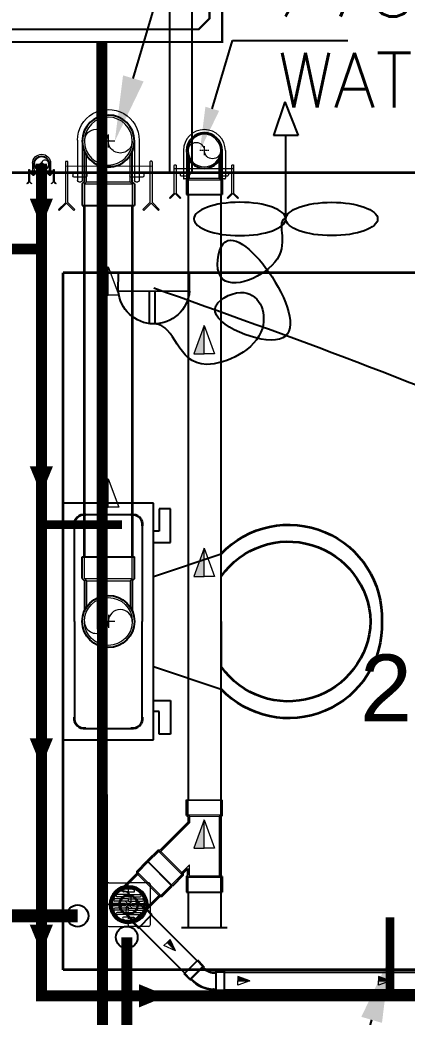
# Model space of a CAD drawing. Extents: x 3550807 to 4078732, y -628171 to -515859.
# Drawn here: x 3662150 to 3663039, y -592914 to -590626 of the extents above; entities that cross this region are included whole.
import ezdxf
from ezdxf import colors
from ezdxf.entities.mleader import LeaderData, LeaderLine
from ezdxf.math import Vec2, Vec3

# ---------------------------------------------------------------- set-up
doc = ezdxf.new("R2010")
doc.units = 0
doc.header["$LTSCALE"] = 6
doc.header["$MEASUREMENT"] = 0
doc.linetypes.add('AI9-LType1', pattern=[1.875, 1.25, -0.625])
doc.linetypes.add('CENTER2', pattern=[1.125, 0.75, -0.125, 0.125, -0.125])
doc.layers.get('0').update_dxf_attribs({"linetype": 'CONTINUOUS'})
for name, color, linetype, lineweight in [('22-FTfix', 8, 'CONTINUOUS', 9), ('HTL-AC UNIT', 5, 'CONTINUOUS', 25), ('PHE-SP', 1, 'CONTINUOUS', 0), ('PL-CLAMP', 211, 'CONTINUOUS', 13), ('PL-SOFT  WATER SUPPLY PIPE', 162, 'CONTINUOUS', 9), ('PL-WATER PIPE CLAMP', 6, 'CONTINUOUS', 9), ('PL-WATER PIPING', 1, 'CONTINUOUS', 9), ('WALL', 10, 'CONTINUOUS', 35), ('WALL LINE', 7, 'CONTINUOUS', 35)]:
    doc.layers.add(name, color=color, linetype=linetype, lineweight=lineweight)
for name, color, linetype in [('DIM', 7, 'CONTINUOUS'), ('ELE-EXHAUST FAN', 10, 'CONTINUOUS'), ('MEP_HVAC_COPPER_PIPE', 5, 'CONTINUOUS'), ('MEP_HVAC_DRAIN_PIPE', 7, 'CONTINUOUS'), ('phe-text', 1, 'CONTINUOUS'), ('PL- WASTE PIPE', 6, 'CONTINUOUS'), ('PL-SOIL PIPE', 1, 'CONTINUOUS')]:
    doc.layers.add(name, color=color, linetype=linetype)
doc.layers.add('ELE-LIGHTING WIRING', color=7, linetype='CONTINUOUS', true_color=0x63d7b6)
doc.styles.add('ARIAL', font='arial.ttf')
doc.styles.add('ROMANS', font='romans.shx')
doc.styles.get("Standard").update_dxf_attribs({"font": 'SIMPLEX'})
doc.dimstyles.new('AC DIM', dxfattribs={"dimtxt": 200, "dimasz": 200, "dimexe": 0.18, "dimexo": 50, "dimgap": 50, "dimtad": 1, "dimdec": 0, "dimzin": 12, "dimdsep": 46, "dimtxsty": 'ROMANS', "dimcen": 0, "dimclrt": 7, "dimadec": 0, "dimazin": 0, "dimtfac": 1, "dimtdec": 0, "dimtix": 1, "dimtofl": 0, "dimtmove": 0, "dimatfit": 3, "dimfxl": 0, "dimtolj": 1, "dimtzin": 12, "dimarcsym": 0})

# ---------------------------------------------------------------- blocks, each defined once
blk = doc.blocks.new('rhej')
at = {"color": 8, "lineweight": 25}
for p, q in [((310.4, 279.4), (310.4, -263.7)), ((517.3, 279.4), (310.4, 279.4)), ((517.3, 7.8), (517.3, 279.4)), ((271.6, 188.9), (271.6, 266.4)), ((271.6, 266.4), (297.5, 266.4)), ((297.5, 266.4), (297.5, 214.7)), ((465.6, 253.5), (362.2, 253.5)), ((297.5, 214.7), (310.4, 214.7)), ((336.3, 227.7), (336.3, 7.8)), ((491.5, 7.8), (491.5, 227.7)), ((310.4, 188.9), (271.6, 188.9)), ((310.4, 111.3), (155.3, 163)), ((155.3, 7.8), (155.3, 111.3)), ((155.3, 7.8), (155.3, -95.6)), ((336.3, -212), (336.3, 7.8)), ((491.5, 7.8), (491.5, -212)), ((517.3, -263.7), (517.3, 7.8)), ((310.4, -95.6), (155.3, -147.3)), ((271.6, -173.2), (271.6, -250.8)), ((310.4, -173.2), (271.6, -173.2)), ((297.5, -250.8), (297.5, -199.1)), ((297.5, -199.1), (310.4, -199.1)), ((271.6, -250.8), (297.5, -250.8)), ((465.6, -237.9), (362.2, -237.9)), ((310.4, -263.7), (517.3, -263.7))]:
    blk.add_line(p, q, dxfattribs=at)
at = {"color": 8, "extrusion": (0, 0, -1)}
for centre, major_axis, start_param, end_param in [((358.9, 230.9), (-16.2, -16.2), 0.643501, 2.498091), ((468.8, 230.9), (16.2, -16.2), 3.785094, 5.639684), ((0, 15.7), (151.4, -151.4), 2.319632, 4.738539), ((0.9, 2.3), (-133.6, -133.6), 0.814663, 3.31238), ((0, 0), (-151.4, -151.4), 4.686239, 7.105146), ((0.9, 13.4), (-133.6, -133.6), 4.541602, 7.039318), ((358.9, -215.2), (-16.2, -16.2), -0.927295, 0.927295), ((468.8, -215.2), (16.2, -16.2), 5.35589, 7.21048)]:
    blk.add_ellipse(centre, major_axis=major_axis, ratio=1, start_param=start_param, end_param=end_param, dxfattribs=at)
blk = doc.blocks.new('A$C44D17E71')
at = {"layer": 'ELE-EXHAUST FAN', "color": 1}
for p, q in [((-13.3, 0.72), (-9.75, 2.1)), ((-9.75, 2.1), (-9.75, -0.48)), ((-13.3, 0.72), (-9.75, -0.48)), ((-0.97, 0.81), (-9.75, 0.81)), ((6.62, -9.32), (4.71, -9.31)), ((4.71, -9.31), (4.71, -16.8)), ((6.59, -16.81), (6.62, -9.32)), ((6.61, -12.95), (10.07, -12.97)), ((6.61, -13.55), (10.06, -13.57)), ((6.59, -16.81), (4.71, -16.8))]:
    blk.add_line(p, q, dxfattribs=at)
blk.add_ellipse((-0.97, 5.64), major_axis=(0, -4.83), ratio=0.36355, dxfattribs=at)
at = {"layer": 'ELE-EXHAUST FAN', "color": 1, "extrusion": (0, 0, -1)}
blk.add_ellipse((-0.97, -4.02), major_axis=(0, 4.83), ratio=0.36355, dxfattribs=at)
blk.add_ellipse((6.31, -13.06), major_axis=(0.02, 3.76), ratio=1, start_param=0.079283, end_param=3.06231, dxfattribs=at)
at = {"layer": 'ELE-EXHAUST FAN', "color": 1}
blk.add_open_spline([(-1.04, 0.81), (-0.79, -0.3), (3.44, 2.5), (7.59, -7.04), (-0.96, -5.98), (5.22, 0.41), (14.27, 3.09), (9.16, -9.39), (5.43, -2.53), (11.73, 0.02), (16.82, -10.79), (10.14, -10.71), (10.07, -12.97)], degree=3, knots=[0, 0, 0, 0, 6.261699, 12.352893, 15.787239, 21.858742, 28.752755, 35.678217, 39.225495, 45.354107, 53.693878, 67.421453, 67.421453, 67.421453, 67.421453], dxfattribs=at)
blk = doc.blocks.new('clamp')
at = {"layer": 'PL-CLAMP'}
for p, q in [((156.2, 205.8), (161.2, 205.8)), ((163.2, 185.7), (163.2, 203.8)), ((105.4, 198.4), (168.6, 198.4)), ((105.4, 191.1), (168.6, 191.1)), ((170.6, 196.4), (170.6, 193.1)), ((156.2, 183.7), (161.2, 183.7)), ((105.4, 109.4), (168.6, 109.4)), ((156.2, 116.8), (161.2, 116.8)), ((163.2, 96.7), (163.2, 114.8)), ((105.4, 102), (168.6, 102)), ((156.2, 94.7), (161.2, 94.7)), ((170.6, 107.4), (170.6, 104))]:
    blk.add_line(p, q, dxfattribs=at)
for points in [[(138.4, 216.5, -0.414214), (139.4, 217.5), (203.1, 217.5), (214, 228.4), (215.4, 227), (203.9, 215.5), (215.3, 204), (213.9, 202.6), (203, 213.5), (139.4, 213.5, -0.414214), (138.4, 214.5), (138.4, 216.5)], [(138.4, 84.3, -0.414214), (139.4, 85.3), (203.1, 85.3), (214, 96.3), (215.4, 94.9), (203.9, 83.3), (215.3, 71.9), (213.9, 70.5), (203, 81.3), (139.4, 81.3, -0.414214), (138.4, 82.3), (138.4, 84.3)]]:
    blk.add_lwpolyline(points, format="xyb", dxfattribs=at)
for points in [[(146.2, 81.3), (146.2, 217.5)], [(156.2, 81.3), (156.2, 217.5)]]:
    blk.add_lwpolyline(points, dxfattribs=at)
for centre, radius, start, end in [((161.2, 203.8), 2, 0, 90), ((105.4, 150.2), 48.2, 90, 270), ((168.6, 196.4), 2, 0, 90), ((168.6, 193.1), 2, 270, 0), ((161.2, 185.7), 2, 270, 0), ((161.2, 114.8), 2, 0, 90), ((168.6, 107.4), 2, 0, 90), ((161.2, 96.7), 2, 270, 0), ((168.6, 104), 2, 270, 0)]:
    blk.add_arc(centre, radius, start, end, dxfattribs=at)
blk = doc.blocks.new('RISER UP 100')
at = {"color": 0, "linetype": 'Continuous'}
for p, q in [((-98.5, 60), (-148.5, 60)), ((-148.5, -60), (-148.5, 60)), ((-98.5, 60), (-93.5, 55)), ((-93.5, 55), (-24, 55)), ((-98.5, -60), (-148.5, -60)), ((-98.5, -60), (-93.5, -55)), ((-93.5, -55), (-24, -55))]:
    blk.add_line(p, q, dxfattribs=at)
at = {"color": 8, "linetype": 'Continuous', "lineweight": 0, "ltscale": 0.005}
for p, q in [((-98.5, 55), (-148.5, 55)), ((-98.5, -55), (-98.5, 55)), ((-98.5, 55), (-93.5, 50)), ((-93.5, -50), (-93.5, 50)), ((-93.5, 50), (-33.2, 50)), ((-98.5, -55), (-148.5, -55)), ((-98.5, -55), (-93.5, -50)), ((-93.5, -50), (-33.2, -50))]:
    blk.add_line(p, q, dxfattribs=at)
at = {"color": 8, "linetype": 'CENTER2', "lineweight": 0}
for p, q in [((-15, 0), (15, 0)), ((0, 15), (0, -15))]:
    blk.add_line(p, q, dxfattribs=at)
at = {"color": 0, "linetype": 'Continuous'}
blk.add_circle((0, 0), 60, dxfattribs=at)
at = {"color": 8, "linetype": 'Continuous', "lineweight": 0, "ltscale": 0.005}
blk.add_circle((0, 0), 55, dxfattribs=at)
at = {"color": 8, "linetype": 'Continuous', "lineweight": 0}
for centre, start, end in [((0, 27.5), 90, 270), ((0, -27.5), 270, 90)]:
    blk.add_arc(centre, 27.5, start, end, dxfattribs=at)
blk = doc.blocks.new('A$C0B1B3CFA')
at = {"layer": 'PHE-SP'}
h = blk.add_hatch(color=7, dxfattribs=at)
h.dxf.hatch_style = 1
h.paths.add_polyline_path([(-0.0495, 0.0226), (-0.0495, 0), (0.0124, 0)])
at = {"layer": 'PHE-SP', "color": 7}
for points in [[(-0.0495, 0), (0.0124, 0), (-0.0495, 0.0226), (-0.0495, 0)], [(-0.0495, 0), (0.0124, 0), (-0.0495, -0.0226), (-0.0495, 0)]]:
    blk.add_lwpolyline(points, dxfattribs=at)
blk = doc.blocks.new('Z$W@#3BD47561')
at = {"layer": 'PHE-SP', "xscale": 49.00933755098914, "yscale": 49.00933755098914, "zscale": 49.00933755098914, "rotation": 270}
blk.add_blockref('A$C0B1B3CFA', (0, 0), dxfattribs=at)
blk = doc.blocks.new('Z$W@#4AA511D8')
at = {"layer": 'phe-text', "linetype": 'ByBlock', "lineweight": -2, "ltscale": 0.5, "xscale": 0.0244727334018079, "yscale": 0.0244727334018079, "zscale": 0.0244727334018079, "rotation": 270}
blk.add_blockref('Z$W@#3BD47561', (0.0148, 0), dxfattribs=at)
blk = doc.blocks.new('A$C525867A1')
at = {"layer": '22-FTfix', "color": 1, "lineweight": 0}
for p, q in [((-3.7, 76.6), (-40.1, 40.1)), ((76.4, 3.7), (3.3, 76.6)), ((-76.6, 3.5), (-40.1, 40.1)), ((42, 42.1), (-42, -42.1)), ((-3.5, -76.4), (-76.6, -3.4)), ((76.4, -3.3), (39.9, -39.8)), ((3.4, -76.4), (39.9, -39.8))]:
    blk.add_line(p, q, dxfattribs=at)
at = {"layer": '22-FTfix', "color": 1, "linetype": 'AI9-LType1', "lineweight": 0}
blk.add_line((42, -41.9), (-42.2, 42.1), dxfattribs=at)
at = {"layer": '22-FTfix', "color": 3, "lineweight": 0}
for p, q in [((-23.3, 23.2), (-14.1, 32.4)), ((-18.4, 18.3), (2.7, 39.5)), ((-14.5, 14.5), (6.6, 35.7)), ((-10.4, 10.4), (15, 35.8)), ((-6.5, 6.5), (18.9, 32)), ((5.2, 9.3), (24.6, 28.7)), ((-18.4, 18.3), (-39.5, -2.8)), ((-10.4, 10.4), (-35.8, -15.1)), ((-14.5, 14.5), (-35.7, -6.6)), ((-23.3, 23.2), (-32.4, 14)), ((-6.5, 6.5), (-31.9, -18.9)), ((-1.9, 1.2), (-1.5, 1.5)), ((-1.4, 0.7), (-1.9, 1.2)), ((-1.2, 1.9), (-1.5, 1.5)), ((-0.7, 1.4), (-1.2, 1.9)), ((1.2, 1.9), (0.7, 1.4)), ((1.9, 1.2), (1.2, 1.9)), ((1.9, 1.2), (1.4, 0.7)), ((6.5, -6.5), (31.9, 18.9)), ((9.2, 5.2), (28.6, 24.6)), ((10.4, -10.4), (35.8, 15.1)), ((14.5, -14.5), (35.7, 6.6)), ((18.4, -18.3), (39.5, 2.8)), ((-9.2, -5.2), (-28.6, -24.6)), ((-5.2, -9.3), (-24.6, -28.7)), ((6.5, -6.5), (-18.9, -32)), ((10.4, -10.4), (-15, -35.8)), ((14.5, -14.5), (-6.6, -35.7)), ((18.4, -18.3), (-2.7, -39.5)), ((-1.9, -1.2), (-1.4, -0.7)), ((-1.2, -1.9), (-1.9, -1.2)), ((-1.2, -1.9), (-0.7, -1.4)), ((1.2, -1.9), (0.7, -1.4)), ((1.2, -1.9), (1.5, -1.5)), ((1.9, -1.2), (1.4, -0.7)), ((1.9, -1.2), (1.5, -1.5)), ((23.3, -23.2), (14.1, -32.4)), ((23.3, -23.2), (32.4, -14))]:
    blk.add_line(p, q, dxfattribs=at)
at = {"layer": '22-FTfix', "color": 1, "lineweight": 0}
blk.add_circle((-0.1, 0.1), 49.4, dxfattribs=at)
at = {"layer": '22-FTfix', "color": 3, "lineweight": 0}
for centre, radius in [((0, 0), 45.2), ((-0.1, -0.1), 44.9), ((0, 0), 4.18), ((0, 0), 3.93)]:
    blk.add_circle(centre, radius, dxfattribs=at)
at = {"layer": '22-FTfix', "color": 1, "lineweight": 0}
for points in [[(3.3, 76.6), (1.4, 78.5), (-1.8, 78.5), (-3.7, 76.6)], [(-76.6, 3.5), (-78.5, 1.6), (-78.5, -1.5), (-76.6, -3.4)], [(76.4, -3.3), (78.3, -1.4), (78.3, 1.8), (76.4, 3.7)], [(-3.5, -76.4), (-1.6, -78.3), (1.5, -78.3), (3.4, -76.4)]]:
    blk.add_open_spline(points, degree=3, dxfattribs=at)
for points in [[(-35.3, 35.2), (-15.9, 54.6), (15.5, 54.6), (35, 35.3), (54.4, 15.9), (54.4, -15.6), (35, -35)], [(-35.3, 35.2), (-54.6, 15.8), (-54.6, -15.7), (-35.2, -35), (-15.8, -54.4), (15.7, -54.4), (35, -35)]]:
    blk.add_open_spline(points, degree=3, knots=[0, 0, 0, 0, 1, 1, 1, 2, 2, 2, 2], dxfattribs=at)
at = {"layer": '22-FTfix', "color": 3, "lineweight": 0}
for points in [[(-28.7, 28.6), (-32, 25.3), (-34.8, 21.4), (-36.8, 17.1)], [(-17.2, 36.7), (-21.4, 34.7), (-25.3, 32), (-28.7, 28.6)], [(-1.4, -0.7), (-1, -0.3), (-1, 0.3), (-1.4, 0.7)], [(-0.7, 1.4), (-0.3, 1), (0.3, 1), (0.7, 1.4)], [(1.4, 0.7), (1, 0.3), (1, -0.3), (1.4, -0.7)], [(0.7, -1.4), (0.3, -1), (-0.3, -1), (-0.7, -1.4)], [(28.7, -28.6), (32, -25.3), (34.8, -21.4), (36.8, -17.1)], [(17.2, -36.7), (21.4, -34.7), (25.3, -32), (28.7, -28.6)]]:
    blk.add_open_spline(points, degree=3, dxfattribs=at)
for points in [[(-14.1, 32.4), (-13, 33.4), (-13, 35.2), (-14.1, 36.2), (-14.9, 37), (-16.1, 37.2), (-17.2, 36.7)], [(6.6, 35.7), (7.6, 36.7), (7.6, 38.5), (6.6, 39.5), (5.5, 40.6), (3.8, 40.6), (2.7, 39.5)], [(18.9, 32), (19.9, 33), (19.9, 34.8), (18.9, 35.8), (17.8, 36.9), (16.1, 36.9), (15, 35.8)], [(28.6, 24.6), (29.7, 25.7), (29.7, 27.6), (28.6, 28.7), (27.5, 29.8), (25.7, 29.8), (24.6, 28.7)], [(-36.8, 17.1), (-37.4, 15.7), (-36.8, 14.1), (-35.5, 13.5), (-34.4, 13), (-33.2, 13.2), (-32.4, 14)], [(5.2, 9.3), (4.1, 8.1), (4.1, 6.3), (5.2, 5.2), (6.3, 4.1), (8.1, 4.1), (9.2, 5.2)], [(35.8, 15.1), (36.8, 16.2), (36.8, 17.9), (35.8, 18.9), (34.7, 20), (33, 20), (31.9, 18.9)], [(39.5, 2.8), (40.6, 3.9), (40.5, 5.6), (39.5, 6.6), (38.4, 7.7), (36.7, 7.7), (35.7, 6.6)], [(-39.5, -2.8), (-40.6, -3.9), (-40.5, -5.6), (-39.5, -6.6), (-38.4, -7.7), (-36.7, -7.7), (-35.7, -6.6)], [(-35.8, -15.1), (-36.8, -16.2), (-36.8, -17.9), (-35.8, -18.9), (-34.7, -20), (-33, -20), (-31.9, -18.9)], [(-28.6, -24.6), (-29.7, -25.7), (-29.7, -27.6), (-28.6, -28.7), (-27.5, -29.8), (-25.7, -29.8), (-24.6, -28.7)], [(-5.2, -9.3), (-4.1, -8.1), (-4.1, -6.3), (-5.2, -5.2), (-6.3, -4.1), (-8.1, -4.1), (-9.2, -5.2)], [(36.8, -17.1), (37.4, -15.7), (36.8, -14.1), (35.5, -13.5), (34.4, -13), (33.2, -13.2), (32.4, -14)], [(-18.9, -32), (-19.9, -33), (-19.9, -34.8), (-18.9, -35.8), (-17.8, -36.9), (-16.1, -36.9), (-15, -35.8)], [(-6.6, -35.7), (-7.6, -36.7), (-7.6, -38.4), (-6.6, -39.5), (-5.5, -40.6), (-3.8, -40.6), (-2.7, -39.5)], [(14.1, -32.4), (13, -33.4), (13, -35.1), (14.1, -36.2), (14.9, -37), (16.1, -37.2), (17.2, -36.7)]]:
    blk.add_open_spline(points, degree=3, knots=[0, 0, 0, 0, 1, 1, 1, 2, 2, 2, 2], dxfattribs=at)
blk = doc.blocks.new('G$C6D3250BF')
at = {"layer": 'PL- WASTE PIPE', "linetype": 'ByBlock', "ltscale": 5, "xscale": -0.08841918452952499, "yscale": 0.08841918454157253, "zscale": 0.08841918448567115, "rotation": 225.0593839872961}
blk.add_blockref('A$C525867A1', (0, 0), dxfattribs=at)
blk = doc.blocks.new('Y 100x100')
at = {"color": 0, "linetype": 'Continuous'}
for p, q in [((-60, 159.9), (-60, 212)), ((-60, 212), (60, 212)), ((60, 159.9), (60, 212)), ((-107.5, 192.3), (-192.3, 107.5)), ((-70.7, 155.5), (-107.5, 192.3)), ((-70.7, 155.5), (-70.7, 148.4)), ((-70.7, 148.4), (-55, 132.8)), ((-60, 159.9), (-55, 154.9)), ((-55, 154.9), (-55, 132.8)), ((60, 159.9), (55, 154.9)), ((55, -40.9), (55, 154.9)), ((-155.5, 70.7), (-192.3, 107.5)), ((-155.5, 70.7), (-148.4, 70.7)), ((-55, -22.8), (-148.4, 70.7)), ((-55, -40.9), (-55, -22.8)), ((-60, -45.9), (-55, -40.9)), ((-60, -45.9), (-60, -98)), ((60, -45.9), (55, -40.9)), ((60, -45.9), (60, -98)), ((-60, -98), (60, -98))]:
    blk.add_line(p, q, dxfattribs=at)
at = {"color": 8, "linetype": 'Continuous', "lineweight": 0, "ltscale": 0.005}
for p, q in [((-55, 162), (-55, 212)), ((55, 162), (55, 212)), ((-75.7, 153.4), (-111, 188.8)), ((-75.7, 153.4), (-153.4, 75.7)), ((-75.7, 146.4), (-146.4, 75.7)), ((-75.7, 153.4), (-75.7, 146.4)), ((-50, 120.7), (-75.7, 146.4)), ((-55, 162), (55, 162)), ((-55, 162), (-50, 157)), ((-50, 157), (50, 157)), ((-50, 157), (-50, 120.7)), ((55, 162), (50, 157)), ((50, -43), (50, 157)), ((-153.4, 75.7), (-188.8, 111)), ((-153.4, 75.7), (-146.4, 75.7)), ((-50, -20.7), (-146.4, 75.7)), ((-50, -43), (-50, -20.7)), ((-55, -48), (-50, -43)), ((-55, -48), (-55, -98)), ((-55, -48), (55, -48)), ((-50, -43), (50, -43)), ((55, -48), (50, -43)), ((55, -48), (55, -98))]:
    blk.add_line(p, q, dxfattribs=at)
blk = doc.blocks.new('G$CD0CCB6FA')
at = {"layer": 'PL- WASTE PIPE', "linetype": 'ByBlock', "ltscale": 5, "xscale": -0.6818181818227729, "yscale": 0.6818181811664562, "zscale": 0.6818181819633459, "rotation": 359.9085631603119}
blk.add_blockref('Y 100x100', (-37.4, 66.9), dxfattribs=at)
blk = doc.blocks.new('100 ELBOW')
at = {"color": 0, "linetype": 'Continuous'}
for p, q in [((-77.3, 0.5), (-85.9, -8)), ((72.2, 60.9), (66.6, 55.2)), ((72.2, 60.9), (123.7, 60.9)), ((123.7, 60.9), (123.7, -60.9)), ((-94.1, -8), (-130.6, -44.4)), ((-130.6, -44.4), (-44.4, -130.6)), ((-94.1, -8), (-85.9, -8)), ((72.2, -60.9), (66.4, -55.1)), ((72.2, -60.9), (123.7, -60.9)), ((-8, -94.1), (-44.4, -130.6)), ((-0.4, -78.2), (-8, -85.8)), ((-8, -94.1), (-8, -85.8))]:
    blk.add_line(p, q, dxfattribs=at)
at = {"color": 8, "linetype": 'Continuous', "lineweight": 0, "ltscale": 0.005}
for p, q in [((68.7, -49.1), (68.7, 49.1)), ((74.6, 55), (68.9, 49.3)), ((74.6, -55), (74.6, 55)), ((74.6, 55), (123.7, 55)), ((-91.7, -13.9), (-126.4, -48.6)), ((-91.7, -13.9), (-13.9, -91.7)), ((-91.7, -13.9), (-83.3, -13.9)), ((-83.4, -13.9), (-13.9, -83.3)), ((74.6, -55), (68.9, -49.3)), ((74.6, -55), (123.7, -55)), ((-13.9, -91.7), (-48.6, -126.4)), ((-4.5, -73.9), (-13.9, -83.3)), ((-13.9, -91.7), (-13.9, -83.3))]:
    blk.add_line(p, q, dxfattribs=at)
at = {"color": 8, "linetype": 'Continuous', "ltscale": 0.005}
blk.add_line((-72.3, -2.8), (-73.3, -3.7), dxfattribs=at)
at = {"color": 8, "linetype": 'Continuous', "lineweight": 0, "ltscale": 0.005}
for centre, radius, start, end in [((61.5, -148.1), 197.5, 87.86176, 137.18), ((60.9, -147.1), 98.2, 85.3383, 131.76601)]:
    blk.add_arc(centre, radius, start, end, dxfattribs=at)
at = {"color": 0, "linetype": 'Continuous'}
for centre, radius, start, end in [((61.6, -148.2), 203.5, 88.5977, 133.05078), ((60.9, -147.1), 92.3, 86.66432, 131.66432)]:
    blk.add_arc(centre, radius, start, end, dxfattribs=at)
blk = doc.blocks.new('WATER PIPE CLAMP')
at = {"layer": 'PL-CLAMP'}
for p, q in [((-61.4, 87.2), (-62.5, 86.1)), ((-62.5, 86.1), (-54, 77.6)), ((-52.5, 78.2), (-61.4, 87.2)), ((-43.4, 87.3), (-52.5, 78.2)), ((-50.9, 77.6), (-42.3, 86.2)), ((-42.3, 86.2), (-43.4, 87.3)), ((42.1, 87.2), (41, 86.1)), ((41, 86.1), (49.5, 77.6)), ((51.1, 78.3), (42.1, 87.2)), ((60.2, 87.4), (51.1, 78.3)), ((52.7, 77.6), (61.3, 86.2)), ((61.3, 86.2), (60.2, 87.4)), ((-54, 77.6), (-54, 27.7)), ((-50.9, 27.7), (-50.9, 77.6)), ((-43.6, 40.9), (-43.6, 44.8)), ((-42, 46.4), (-27.8, 46.4)), ((-37.8, 1.1), (-37.8, 50.6)), ((-33.6, 52.2), (-36.2, 52.2)), ((-32, 1.1), (-32, 50.6)), ((-26.2, 40.9), (-26.3, 44.8)), ((26.2, 41), (26.2, 44.8)), ((27.8, 46.4), (41.9, 46.4)), ((32, 1.1), (32, 50.6)), ((36.2, 52.2), (33.5, 52.2)), ((37.8, 1.1), (37.7, 50.6)), ((43.5, 41), (43.5, 44.8)), ((49.5, 77.6), (49.6, 27.8)), ((52.7, 27.8), (52.7, 77.6)), ((-54, 40.9), (52.7, 41)), ((-54, 33.1), (52.7, 33.1)), ((-53.2, 27), (-51.7, 27)), ((50.3, 27), (51.9, 27))]:
    blk.add_line(p, q, dxfattribs=at)
for centre, radius, start, end in [((-42, 44.8), 1.57, 90.025, 180.025), ((-36.2, 50.6), 1.57, 90.025, 180.025), ((-33.6, 50.6), 1.57, 0.025, 90.025), ((-27.8, 44.8), 1.57, 0.025, 90.025), ((27.8, 44.8), 1.57, 90.025, 180.025), ((33.5, 50.6), 1.57, 90.025, 180.025), ((36.2, 50.6), 1.57, 0.025, 90.025), ((41.9, 44.8), 1.57, 0.025, 90.025), ((-53.2, 27.7), 0.784, 180.024, 270.024), ((-51.7, 27.7), 0.784, 270.024, 0.024), ((0, 1.1), 37.8, 180.025, 0.025), ((50.3, 27.8), 0.784, 180.024, 270.024), ((51.9, 27.8), 0.784, 270.024, 0.024)]:
    blk.add_arc(centre, radius, start, end, dxfattribs=at)
blk = doc.blocks.new('1234WE12')
at = {"layer": 'PL-SOFT  WATER SUPPLY PIPE', "color": 8, "linetype": 'CENTER2', "lineweight": 0}
for p, q in [((4.4, 0), (-4.4, 0)), ((0, 4.4), (0, -4.3))]:
    blk.add_line(p, q, dxfattribs=at)
at = {"layer": 'PL-SOFT  WATER SUPPLY PIPE', "color": 3, "linetype": 'Continuous'}
blk.add_circle((0, 0), 17.5, dxfattribs=at)
at = {"layer": 'PL-SOFT  WATER SUPPLY PIPE', "color": 8, "linetype": 'Continuous', "lineweight": 0, "ltscale": 0.005}
blk.add_circle((0, 0), 16, dxfattribs=at)
at = {"layer": 'PL-SOFT  WATER SUPPLY PIPE', "color": 8, "linetype": 'Continuous', "lineweight": 0}
for centre, start, end in [((-8, 0), 180.1383, 0.1383), ((8, 0), 0.1383, 180.1383)]:
    blk.add_arc(centre, 8, start, end, dxfattribs=at)
blk = doc.blocks.new('ODU')
at = {"layer": 'HTL-AC UNIT'}
for p, q in [((3483791.5, -610668.6, 0), (3483791.5, -610718.6, 0)), ((3484013.2, -610684.5, 0), (3483479.8, -610684.5, 0)), ((3484013.2, -610694.2, 0), (3483479.8, -610694.2, 0)), ((3484013.2, -610703.9, 0), (3483479.8, -610703.9, 0))]:
    blk.add_line(p, q, dxfattribs=at)
at = {"layer": 'HTL-AC UNIT', "const_width": 10, "elevation": 0}
blk.add_lwpolyline([(3483475.1, -610718.6), (3483475.1, -610718.6, -0.414214), (3483525.1, -610668.6), (3483967.9, -610668.6, -0.414214), (3484017.9, -610718.6), (3484017.9, -610718.6)], format="xyb", dxfattribs=at)
at = {"layer": 'HTL-AC UNIT', "elevation": 0}
for points in [[(3483383, -611364.6), (3483383, -610691.3), (3483433, -610691.3), (3483433, -611364.6), (3483383, -611364.6)], [(3484148.8, -611364.6), (3484148.8, -610691.3), (3484198.8, -610691.3), (3484198.8, -611364.6), (3484148.8, -611364.6)]]:
    blk.add_lwpolyline(points, dxfattribs=at)
at = {"layer": 'HTL-AC UNIT', "const_width": 5, "elevation": 0}
for points in [[(3483313.8, -610718.6), (3484268.8, -610718.6), (3484268.8, -611064.6), (3483313.8, -611064.6)], [(3483367.8, -610747.7), (3484214.8, -610747.7), (3484239.8, -610772.7), (3484239.8, -611010.6), (3484214.8, -611035.6), (3483367.8, -611035.6), (3483342.8, -611010.6), (3483342.8, -610772.7)]]:
    blk.add_lwpolyline(points, close=True, dxfattribs=at)
at = {"layer": 'HTL-AC UNIT', "elevation": 0}
blk.add_lwpolyline([(3483263.8, -610769.2), (3483313.8, -610769.2), (3483313.8, -610779.2), (3483263.8, -610779.2)], close=True, dxfattribs=at)
at = {"layer": 'HTL-AC UNIT'}
for centre, radius, start, end in [((3483666.2, -610864.4, 0), 196, 87.3624, 131.9453), ((3483789.1, -610736.6, 0), 96.6, 135.2739, 169.2801), ((3483793.9, -610736.6, 0), 96.6, 10.7199, 44.7261), ((3483907.8, -610718.6, 0), 50, 0, 90)]:
    blk.add_arc(centre, radius, start, end, dxfattribs=at)
for points in [[(3483551, -610465.7, 0), (3483551, -610635.2, 0)], [(3483634.7, -610465.7, 0), (3483634.7, -610635.2, 0)], [(3483716.2, -610465.7, 0), (3483716.2, -610635.2, 0)], [(3483791.5, -610465.7, 0), (3483791.5, -610635.2, 0)], [(3483866.7, -610465.7, 0), (3483866.7, -610635.2, 0)], [(3483942, -610465.7, 0), (3483942, -610635.2, 0)]]:
    blk.add_leader(points, dimstyle='AC DIM', override={"dimasz": 75, "dimtad": 0}, dxfattribs=at)

msp = doc.modelspace()

# ---------------------------------------------------------------- linework, layer by layer
at = {"layer": 'ELE-LIGHTING WIRING', "linetype": 'ByBlock'}
msp.add_spline([(3664539.5, -592234.5), (3663381, -591600), (3662457.6, -591241.3)], degree=3, dxfattribs=at)
at = {"layer": 'MEP_HVAC_COPPER_PIPE', "linetype": 'ByBlock', "const_width": 25}
msp.add_lwpolyline([(3662181.5, -592978.6), (3662339.7, -592978.6), (3662338.2, -590676.3)], dxfattribs=at)
at = {"layer": 'MEP_HVAC_DRAIN_PIPE', "linetype": 'ByBlock'}
for points, const_width in [([(3659195.2, -594582.3), (3659195.2, -592682), (3662282.4, -592682)], 30), ([(3662181.5, -593043.1), (3662395.2, -593043.1), (3662395.2, -592731.3)], 25)]:
    msp.add_lwpolyline(points, dxfattribs=dict(at, const_width=const_width))
for centre in [(3662282.4, -592682), (3662395.2, -592731.3)]:
    msp.add_circle(centre, 25, dxfattribs=at)
at = {"layer": 'PL- WASTE PIPE', "linetype": 'ByBlock', "ltscale": 5}
for p, q in [((3662536, -591026.6), (3662536, -592416)), ((3662611, -591026.6), (3662611, -592709)), ((3662536, -592627.4), (3662536, -592709)), ((3662521, -592709), (3662625.8, -592709))]:
    msp.add_line(p, q, dxfattribs=at)
at = {"layer": 'PL- WASTE PIPE', "color": 4, "linetype": 'ByBlock', "ltscale": 5}
for p, q in [((3662451.9, -592680.4), (3662556.9, -592785.4)), ((3662423.6, -592708.7), (3662528.5, -592813.6)), ((3662619.4, -592811.5), (3663963.6, -592811.5)), ((3662619.4, -592851.5), (3663963.6, -592851.5))]:
    msp.add_line(p, q, dxfattribs=at)
at = {"layer": 'PL-SOFT  WATER SUPPLY PIPE', "color": 3, "const_width": 25}
for points in [[(3662199.8, -590955.3), (3662199.8, -592865.6), (3664121.8, -592865.6)], [(3662199.8, -591151.4), (3659691.6, -591151.4), (3659691.6, -591250.3), (3659076.4, -591250.3), (3659076.4, -597151.6), (3659699.1, -597151.6), (3659699.1, -597221.2), (3660483.5, -597221.2)]]:
    msp.add_lwpolyline(points, dxfattribs=at)
at = {"layer": 'PL-SOFT  WATER SUPPLY PIPE', "color": 5, "const_width": 20}
for points in [[(3662384.3, -591784.2), (3662201.9, -591784.2)], [(3662999.5, -592685.6), (3662999.5, -592868)]]:
    msp.add_lwpolyline(points, dxfattribs=at)
at = {"layer": 'PL-WATER PIPING', "color": 61, "true_color": 0xd8e58c}
for points in [[(3662199.2, -591035.6, 53.3, 0, 0), (3662199.2, -591100.4, 0, 0, 0)], [(3662199.2, -591650.2, 53.3, 0, 0), (3662199.2, -591715, 0, 0, 0)], [(3662199.2, -592274.6, 53.3, 0, 0), (3662199.2, -592339.4, 0, 0, 0)], [(3662199.2, -592702.2, 53.3, 0, 0), (3662199.2, -592767, 0, 0, 0)], [(3662423.5, -592865.6, 53.3, 0, 0), (3662488.3, -592865.6, 0, 0, 0)]]:
    msp.add_lwpolyline(points, format="xyseb", dxfattribs=at)
at = {"layer": 'WALL', "color": 8, "linetype": 'ByBlock'}
for p, q in [((3664829.5, -590976.3), (3659654.5, -590976.3)), ((3664299.5, -591206.3), (3662249.5, -591206.3)), ((3662249.5, -592806.3), (3662249.5, -591206.3)), ((3664299.5, -592806.3), (3662249.5, -592806.3))]:
    msp.add_line(p, q, dxfattribs=at)
at = {"layer": 'WALL', "linetype": 'ByBlock'}
for p, q in [((3662298.1, -591858.1), (3662298.1, -591051.9)), ((3662408.1, -591858.1), (3662408.1, -591051.9))]:
    msp.add_line(p, q, dxfattribs=at)

# ---------------------------------------------------------------- block references
at = {"layer": 'ELE-EXHAUST FAN', "xscale": 21.82094173196808, "yscale": 21.82094173196808, "zscale": 21.82094173196808, "rotation": 270}
msp.add_blockref('A$C44D17E71', (3662742.6, -591103.6), dxfattribs=at)
at = {"layer": 'HTL-AC UNIT', "linetype": 'ByBlock'}
msp.add_blockref('ODU', (178345.5, 20388.3, 0), dxfattribs=at)
at = {"layer": 'PL- WASTE PIPE', "linetype": 'ByBlock', "ltscale": 5, "zscale": 0.6804665595408722}
for p, xscale, yscale, rotation in [((3662573.4, -590925.5), -0.6804665603485837, 0.6804665603485837, 269.9999999999997), ((3662399.5, -592656.3), -0.6804665603485838, 0.6804665603485838, 44.99999999999985)]:
    msp.add_blockref('RISER UP 100', p, dxfattribs=dict(at, xscale=xscale, yscale=yscale, rotation=rotation))
at = {"layer": 'PL- WASTE PIPE', "linetype": 'ByBlock', "ltscale": 5, "rotation": 180}
msp.add_blockref('G$CD0CCB6FA', (3662536, -592416), dxfattribs=at)
at = {"layer": 'PL- WASTE PIPE', "color": 4, "linetype": 'ByBlock', "ltscale": 5}
for name, p, xscale, yscale, zscale, rotation in [('RISER UP 100', (3662399.5, -592656.3), -0.3637807491883915, 0.3637807491883917, 0.3637807487565851, 315.0083907360718), ('100 ELBOW', (3662574.4, -592831.4), 0.3636363632719107, 0.3636363639668353, 0.3636363635952907, 134.8159451268401)]:
    msp.add_blockref(name, p, dxfattribs=dict(at, xscale=xscale, yscale=yscale, zscale=zscale, rotation=rotation))
at = {"layer": 'PL-CLAMP', "linetype": 'ByBlock'}
for p, xscale, yscale, zscale, rotation in [((3662573.2, -590747.1), -1.466554736686121, 1.46655473668612, 1.466554735929871, 90.02499690717079), ((3662423.2, -590820), 0.9999250758013816, 0.9999250758013816, 0.9999250752857497, 269.9750030928284)]:
    msp.add_blockref('clamp', p, dxfattribs=dict(at, xscale=xscale, yscale=yscale, zscale=zscale, rotation=rotation))
at = {"layer": 'PL-SOFT  WATER SUPPLY PIPE', "color": 2, "ltscale": 500, "rotation": 180}
msp.add_blockref('1234WE12', (3662199.8, -590955.3), dxfattribs=at)
at = {"layer": 'PL-SOIL PIPE', "color": 1, "linetype": 'Continuous'}
for name, p, xscale, yscale, zscale, rotation in [('RISER UP 100', (3662353, -590903.7), -0.9980176218446795, 0.9980176218446792, 0.998017621844679, 269.9999999999571), ('Z$W@#4AA511D8', (3662352.8, -591192.5), 876.8658294741394, 876.8658294741394, 876.8658294741394, 270.129995499921), ('Z$W@#4AA511D8', (3662573, -591327.2), 876.8658294741394, 876.8658294741394, 876.8658294741394, 270.129995499921), ('Z$W@#4AA511D8', (3662352.8, -591678.9), 876.8658294741394, 876.8658294741394, 876.8658294741394, 270.129995499921), ('Z$W@#4AA511D8', (3662573, -591837.9), 876.8658294741394, 876.8658294741394, 876.8658294741394, 270.129995499921), ('RISER UP 100', (3662353, -592006.3), 0.9980176218446795, 0.9980176218446795, 0.9980176218446795, 270), ('Z$W@#4AA511D8', (3662573, -592461.6), 876.8658294741394, 876.8658294741394, 876.8658294741394, 270.129995499921), ('Z$W@#4AA511D8', (3662507.1, -592762.4), 368.8935589147082, 368.8935589147082, 368.8935589147082, 135.3074931846617), ('Z$W@#4AA511D8', (3662677.9, -592831.5), 368.8935589147081, 368.8935589147081, 368.8935589147081, 180.0000000005731), ('Z$W@#4AA511D8', (3663000.2, -592831.5), 368.8935589147081, 368.8935589147081, 368.8935589147081, 180.0000000005731)]:
    msp.add_blockref(name, p, dxfattribs=dict(at, xscale=xscale, yscale=yscale, zscale=zscale, rotation=rotation))
at = {"layer": 'PL-WATER PIPE CLAMP', "ltscale": 5, "xscale": -0.5454630040780015, "yscale": 0.5454630040780015, "zscale": 0.5454630040780017, "rotation": 180.1633275206256}
msp.add_blockref('WATER PIPE CLAMP', (3662199.8, -590954), dxfattribs=at)
at = {"layer": 'WALL', "color": 8, "linetype": 'ByBlock', "rotation": 180}
msp.add_blockref('rhej', (3662766.9, -591998.5), dxfattribs=at)
at = {"layer": 'WALL LINE', "xscale": -10.00000000046566, "yscale": 10.00000000046566, "zscale": 10.00000000046566, "rotation": 180}
msp.add_blockref('G$C6D3250BF', (3662399.5, -592656.3), dxfattribs=at)

# ---------------------------------------------------------------- texts
at = {"layer": 'DIM', "color": 8, "insert": (3663459.8, -592032.3), "char_height": 153, "width": 1626.956, "attachment_point": 5, "style": 'ARIAL'}
msp.add_mtext('TOILET\\P2050x1600', dxfattribs=at)
at = {"layer": 'PL- WASTE PIPE', "linetype": 'ByBlock', "ltscale": 5, "insert": (3662741.1, -590492.9), "char_height": 125, "width": 1332.591, "attachment_point": 1, "style": 'ROMANS'}
msp.add_mtext('%%c75MM WASTE WATER PIPE', dxfattribs=at)

# ---------------------------------------------------------------- leaders
at = {"layer": 'PL- WASTE PIPE', "linetype": 'ByBlock', "ltscale": 5}
ml = msp.add_multileader_mtext('Standard', dxfattribs=at)
ml.set_content(' ', color=256)
ml.set_leader_properties()
ml.build(insert=Vec2(0, 0))
ml.multileader.update_dxf_attribs({"text_right_attachment_type": 6, "dogleg_length": 265, "arrow_head_size": 100})
ctx = ml.context
ctx.base_point, ctx.char_height, ctx.arrow_head_size, ctx.landing_gap_size, ctx.plane_origin = Vec3(3662903, -590672.6), 100, 100, 50, Vec3(3662428.3, -591052.7)
ctx.right_attachment = 6
notes = []
notes.append((ctx, [(0, (1, 1, 0), (3662637.9, -590672.6), (1, 0), 265, [(0, [(3662563.2, -590925.5)], 0, [])])]))
ctx.mtext.insert, ctx.mtext.flow_direction = Vec3(3662953, -590612.6), 5
at = {"layer": 'PL-SOFT  WATER SUPPLY PIPE', "color": 5}
ml = msp.add_multileader_mtext('Standard', dxfattribs=at)
ml.set_content('', color=5)
ml.set_leader_properties()
ml.build(insert=Vec2(0, 0))
ml.multileader.update_dxf_attribs({"text_right_attachment_type": 6, "dogleg_length": 418.4, "arrow_head_size": 150})
ctx = ml.context
ctx.base_point, ctx.arrow_head_size, ctx.plane_origin = Vec3(3662397.4, -593388.7), 150, Vec3(3662817.4, -593390.7)
ctx.right_attachment, ctx.text_align_type = 6, 2
notes.append((ctx, [(0, (1, 1, 0), (3662819.8, -593390.7), (-1, 0), 418.4, [(0, [(3662999.5, -592776.8)], 0, [])])]))
ctx.mtext.insert, ctx.mtext.rotation, ctx.mtext.width, ctx.mtext.alignment = Vec3(3662399.4, -593386.7), 6.283185, 248.491, 3
at = {"layer": 'PL-SOIL PIPE', "color": 1, "linetype": 'Continuous'}
ml = msp.add_multileader_mtext('Standard', dxfattribs=at)
ml.set_content('', color=1)
ml.set_leader_properties()
ml.build(insert=Vec2(0, 0))
ml.multileader.update_dxf_attribs({"text_right_attachment_type": 6, "dogleg_length": 418.4, "arrow_head_size": 150})
ctx = ml.context
ctx.base_point, ctx.arrow_head_size, ctx.plane_origin, ctx.plane_x_axis = Vec3(3662991.4, -590219.7), 150, Vec3(3662571.4, -590221.7), Vec3(-1, 0)
ctx.right_attachment, ctx.text_align_type = 6, 2
notes.append((ctx, [(0, (1, 1, 0), (3662569, -590221.7), (1, 0), 418.4, [(0, [(3662367.9, -590903.7)], 0, [])])]))
ctx.mtext.insert, ctx.mtext.width, ctx.mtext.alignment = Vec3(3662989.4, -590217.7), 248.491, 3
for ctx, leaders in notes:
    for number, flags, end, landing, length, lines in leaders:
        leader = LeaderData()
        leader.index, (leader.has_last_leader_line, leader.has_dogleg_vector, leader.attachment_direction) = number, flags
        leader.last_leader_point, leader.dogleg_vector, leader.dogleg_length = Vec3(end), Vec3(landing), length
        for number, points, colour, breaks in lines:
            line = LeaderLine()
            line.index, line.vertices, line.color, line.breaks = number, Vec3.list(points), colors.encode_raw_color(colour), breaks
            leader.lines.append(line)
        ctx.leaders.append(leader)

doc.saveas('drawing.dxf')
